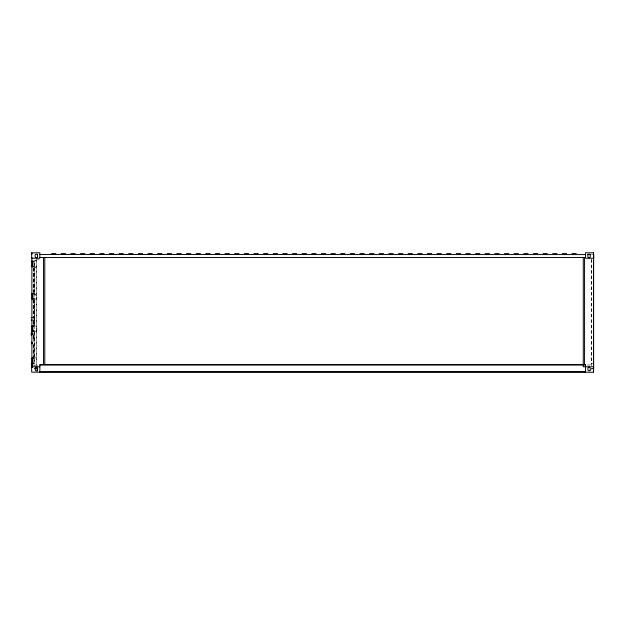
<?xml version="1.0" encoding="UTF-8"?>
<svg xmlns="http://www.w3.org/2000/svg" width="625" height="625" viewBox="0 0 625 625"><rect width="100%" height="100%" fill="white"/><g stroke="black" fill="none" stroke-linecap="round" stroke-linejoin="round"><path stroke-width="0.47" stroke-dasharray="3.12 2.34" d="M39.297 259.32L34.742 259.547M34.836 331.898L36.359 330.828M34.664 365.453L39.031 365.07M593.242 363.555L591 363.781L590.938 365.859M591.297 254.516L593.219 254.516M34.516 260.383L36.594 260.383L36.594 364.492L34.516 364.492M34.742 260.586L36.359 260.586M34.742 267L36.359 267M36.359 267.211L34.836 267.211L34.742 294.32L36.852 295.797L36.852 298.102L34.742 299.578L34.742 325.672L36.852 327.141L36.852 330.375L34.742 331.844L34.836 357.664L36.359 357.664M33.883 317.547L34.742 317.547M33.883 320.125L34.742 320.125M34.742 357.875L36.359 357.875M587.031 365.023L590.938 365.023M593.516 368.484L591.484 368.484L591.484 371.125M591.484 368.672L593.516 368.672M34.836 294.273L36.359 295.344M33.766 365.016L33.805 365.32A1.18 1.18 0 0 1 33.766 364.914M591.438 259.414L591.438 363.555M591.352 259.422L591.352 365.805M36.359 260.383L36.359 364.492M34.742 262.898L34.742 266.344M34.742 358.461L34.742 362.766M34.516 262.492L34.516 265.961M34.516 268.117L34.516 292.469M34.516 293.445L34.516 297.336M34.516 298.312L34.516 324.609M34.516 325.586L34.516 329.484M34.516 330.453L34.516 356.75M34.516 359.773L34.516 362.383M34.281 267.641L34.281 292.492M34.281 299.773L34.281 325.094M34.281 332.383L34.281 357.227M34.281 364.734L34.281 365.875M34.18 317.547L34.18 320.125M33.766 267.648L33.766 291.992M33.766 299.781L33.766 325.094M33.766 332.883L33.766 357.227M33.594 268.273L33.594 292.43M33.594 300.156L33.594 316.578M33.594 320.125L33.594 324.922M33.594 335.461L33.594 340.25M33.594 345.047L33.594 358.461M33.477 268L33.477 292.609M33.477 299.961L33.477 317.547M33.477 320.633L33.477 324.961M33.477 335.461L33.477 341.102M33.477 345L33.477 358.461"/><path stroke-width="0.94" d="M31.883 364.656L31.883 366.781L31.883 258.219M32.273 366.781L32.344 364.656L31.883 364.656L31.891 366.781M32.336 342.508C29.992 341.016 32.938 346.18 32.227 342.398M32.156 334.383L32.031 334.164M32.031 333.172L32.031 333.508M31.938 342.547L32.133 342.43M31.352 333.195C32.039 338.305 29.906 331.914 32.336 333.289M593.664 257.43L593.664 254.617M31.453 333.102L32.227 333.172M31.32 342.484L31.57 343.602M31.477 342.32L32.031 342.367M593.477 366.258L593.477 363.609M31.57 334.383L32.336 334.383M31.898 334.492L31.352 334.492M31.57 343.641L32.336 343.602M51.609 253.594L55.906 253.594M61.242 253.594L65.539 253.594M70.883 253.594L75.172 253.594M80.516 253.594L84.812 253.594M90.156 253.594L94.445 253.594M99.789 253.594L104.078 253.594M109.422 253.594L113.719 253.594M119.062 253.594L123.352 253.594M128.695 253.594L132.992 253.594M138.328 253.594L142.625 253.594M147.969 253.594L152.258 253.594M157.602 253.594L161.898 253.594M167.234 253.594L171.531 253.594M176.875 253.594L181.164 253.594M186.508 253.594L190.805 253.594M196.148 253.594L200.438 253.594M205.781 253.594L210.07 253.594M215.414 253.594L219.711 253.594M225.055 253.594L229.344 253.594M234.687 253.594L238.984 253.594M244.32 253.594L248.617 253.594M253.961 253.594L258.25 253.594M263.594 253.594L267.891 253.594M273.227 253.594L277.523 253.594M282.867 253.594L287.156 253.594M292.5 253.594L296.797 253.594M302.133 253.594L306.43 253.594M311.773 253.594L316.062 253.594M321.406 253.594L325.703 253.594M331.047 253.594L335.336 253.594M340.68 253.594L344.969 253.594M350.312 253.594L354.609 253.594M359.953 253.594L364.242 253.594M369.586 253.594L373.883 253.594M379.219 253.594L383.516 253.594M388.859 253.594L393.148 253.594M398.492 253.594L402.789 253.594M408.125 253.594L412.422 253.594M417.766 253.594L422.055 253.594M427.398 253.594L431.695 253.594M437.039 253.594L441.328 253.594M446.672 253.594L450.961 253.594M456.305 253.594L460.602 253.594M465.945 253.594L470.234 253.594M475.578 253.594L479.875 253.594M485.211 253.594L489.508 253.594M494.852 253.594L499.141 253.594M504.484 253.594L508.781 253.594M514.117 253.594L518.414 253.594M523.758 253.594L528.047 253.594M533.391 253.594L537.688 253.594M543.023 253.594L547.32 253.594M552.664 253.594L556.953 253.594M562.297 253.594L566.594 253.594M571.938 253.594L576.227 253.594M39.867 254.516L585.539 254.586M587.461 254.516L590.336 254.586M39.867 257.469L585.539 257.469M31.836 258.031L32.273 258.031M31.25 261.18L32.273 261.18M32.203 261.297L34.281 261.297L32.203 261.555M31.25 266.344L32.273 266.344M32.203 266.492L34.281 266.492L32.203 266.75M32.203 293.57L34.281 293.57L32.203 293.82M32.203 298.766L34.281 298.766L32.203 299.016M31.25 317.547L32.273 317.547M31.25 320.125L32.273 320.125M32.203 325.844L34.281 325.844L32.203 326.094M32.203 331.039L34.281 331.039L32.203 331.289M32.203 358.117L34.281 358.117L32.203 358.367M31.25 358.461L32.273 358.461M32.203 363.312L34.281 363.312L32.203 363.562M31.25 363.625L32.273 363.625M39.867 364.938L585.539 364.938M39.867 366.781L31.656 366.781L31.688 372.109L39.867 372.227L39.867 364.656L585.539 364.656L585.539 372.227L593.516 372.227L593.75 366.781L583.281 366.781L583.281 257.469M31.836 367.414L32.273 367.414M35.031 368.484L37.289 368.484L37.289 371.125M35.031 368.672L37.289 368.672M39.867 371.844L585.539 371.844M39.867 372.125L585.539 372.125M593.609 258.219L593.609 366.781M593.547 257.469L593.547 363.555M593.516 365.211L593.516 372.031M584.57 257.469L584.57 364.656M44.789 257.469L44.789 364.656M43.5 257.469L43.5 364.656M32.945 261.297L32.945 266.492M32.945 293.57L32.945 298.766M32.945 325.844L32.945 331.039M32.945 358.117L32.945 363.312M32.156 261.297L32.156 266.75M32.156 293.57L32.156 299.016M32.156 325.844L32.156 331.289M32.156 358.117L32.156 363.562M31.891 253.047L31.891 254.102M31.688 252.891L31.656 258.219L39.867 258.219L39.867 252.773L31.688 252.891M593.516 252.773L585.539 252.773L585.539 258.219L593.75 258.219L593.516 252.773M37.352 254.727A1.172 1.172 0 0 0 35.172 255.312A3.703 3.703 0 0 0 35.328 257.219A1.172 1.172 0 0 0 37.516 256.633A3.703 3.703 0 0 0 37.352 254.727M588.055 254.727A3.703 3.703 0 0 0 588.055 257.219A1.172 1.172 0 0 0 590.078 257.219A3.703 3.703 0 0 0 590.234 255.312A1.172 1.172 0 0 0 588.055 254.727M590.078 370.273A3.703 3.703 0 0 0 590.078 367.781A1.172 1.172 0 0 0 588.055 367.781A3.703 3.703 0 0 0 587.898 369.688A1.172 1.172 0 0 0 590.078 370.273M36.344 367.195A1.172 1.172 0 0 0 35.172 368.367A3.703 3.703 0 0 0 35.328 370.273A1.172 1.172 0 0 0 37.352 370.273A3.703 3.703 0 0 0 37.516 368.367A1.172 1.172 0 0 0 36.344 367.195"/></g></svg>
